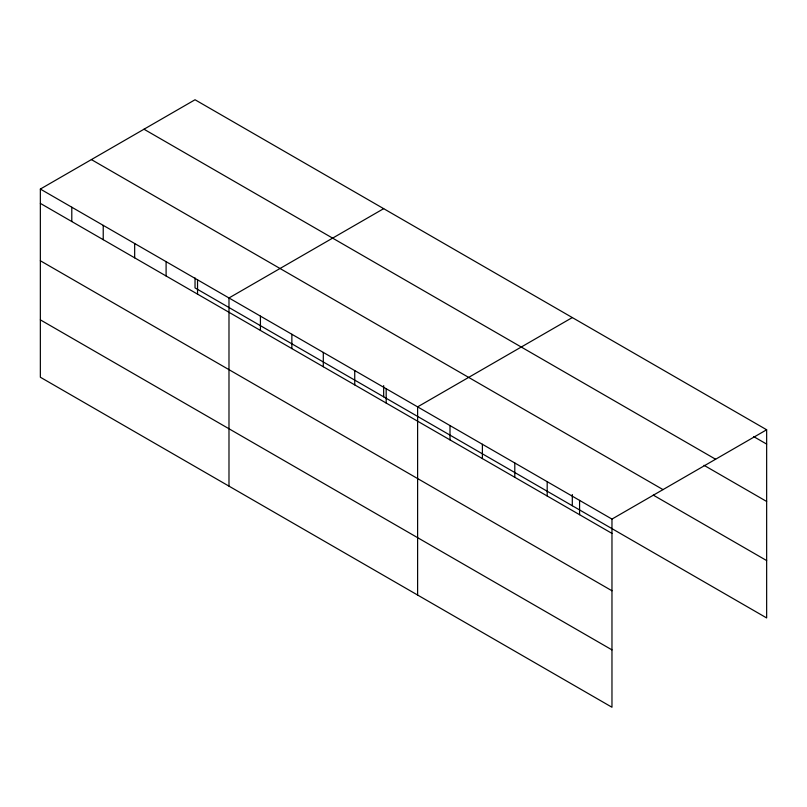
<?xml version="1.0" encoding="UTF-8"?>
<svg xmlns="http://www.w3.org/2000/svg" width="807" height="807" viewBox="0 0 807 807"><rect width="100%" height="100%" fill="white"/><g stroke="black" fill="none" stroke-linecap="round" stroke-linejoin="round"><path stroke-width="1.21" d="M40.35 189.06L611.968 519.083L611.968 707.245L40.35 377.232L40.35 189.06L195.032 99.755L766.65 429.768L766.65 617.94L195.032 287.917L195.032 277.941M383.668 208.66L228.986 297.965L228.986 486.137M572.304 317.565L417.612 406.869L417.612 595.041M611.968 519.083L766.65 429.768M753.698 436.617L766.65 444.092M143.989 129.221L715.607 459.244M704.027 465.306L766.65 501.46M91.393 159.584L663.011 489.607M653.277 495.115L766.65 560.572M40.35 203.384L611.968 533.397M40.35 260.752L611.968 590.774M40.35 319.854L611.968 649.877M579.577 500.38L579.577 514.705M572.304 494.509L572.304 505.737M547.186 481.678L547.186 496.002M514.795 462.976L514.795 477.3M482.394 444.274L482.394 458.598M450.003 425.571L450.003 439.896M386.18 388.722L386.18 403.046M383.668 385.605L383.668 396.832M354.737 370.574L354.737 384.889M323.304 352.417L323.304 366.741M291.862 334.269L291.862 348.594M260.419 316.112L260.419 330.436M197.544 279.817L197.544 294.141M166.101 261.66L166.101 275.984M134.668 243.512L134.668 257.837M103.225 225.365L103.225 239.689M71.793 207.207L71.793 221.532"/></g></svg>
